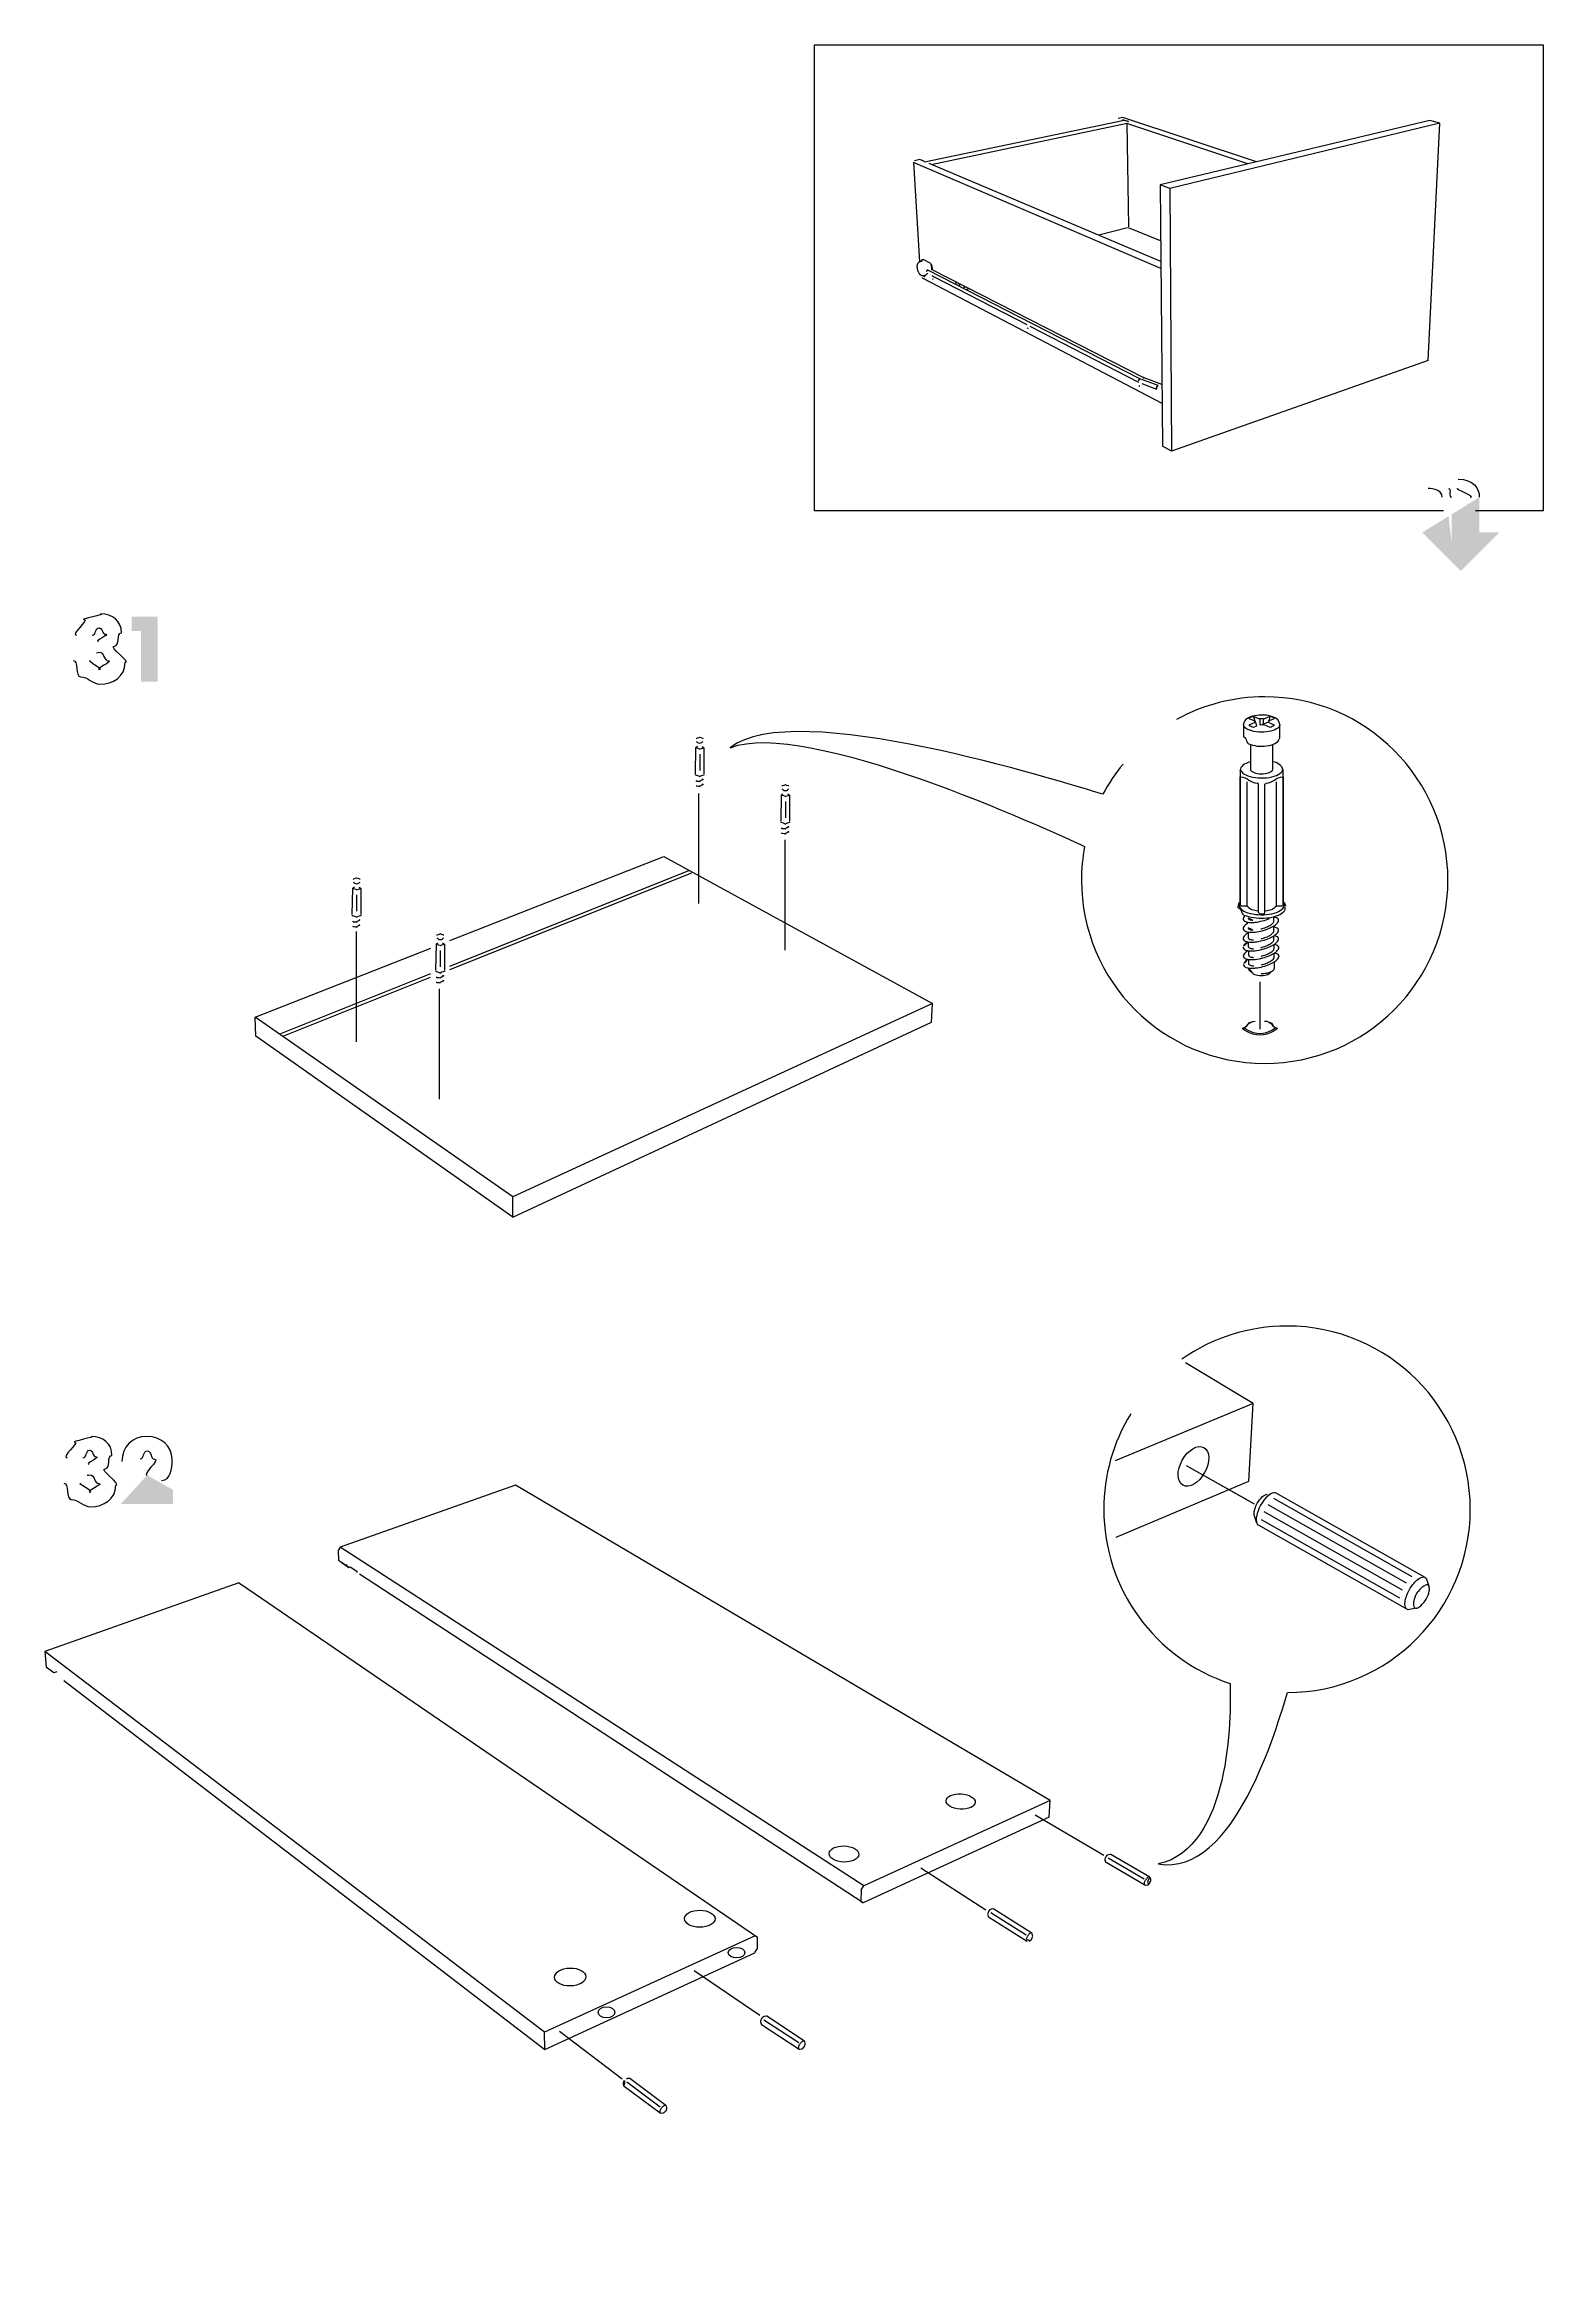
# Model space of a CAD drawing. Header units: metres. Extents: x -27.1 to 47.9, y -10.7 to 6.6.
# Drawn here: x 17.387 to 20.504, y -10.375 to -5.727 of the extents above; entities that cross this region are included whole.
import ezdxf

# ---------------------------------------------------------------- set-up
doc = ezdxf.new("R2010")
doc.units = ezdxf.units.M
doc.header["$MEASUREMENT"] = 0
doc.layers.add('PDF_Working_Num_Penna__255_Num_Penna__255_Num_Penna__255_Num_Penna__255_Num_Penna__255_Num_Penna__255', color=255, linetype='Continuous', lineweight=18)
doc.layers.add('PDF_Working_Num_Penna__7_Num_Penna__7_Num_Penna__7_Num_Penna__7_Num_Penna__7_Num_Penna__7', color=7, linetype='Continuous', lineweight=18)
doc.styles.add('GENERATED_STYLE_1', font='Arial')

msp = doc.modelspace()

# ---------------------------------------------------------------- hatches: boundary and pattern name
at = {"layer": 'PDF_Working_Num_Penna__7_Num_Penna__7_Num_Penna__7_Num_Penna__7_Num_Penna__7_Num_Penna__7', "linetype": 'Continuous', "lineweight": 18}
for points in [[(20.3071, -6.708), (20.2525, -6.7416), (20.3327, -6.8218), (20.4128, -6.7416), (20.3711, -6.7416), (20.3711, -6.6685), (20.3134, -6.7041), (20.3134, -6.7608)], [(17.5868, -6.9463), (17.5868, -7.0517), (17.622, -7.0517), (17.622, -6.9165), (17.5675, -6.9165), (17.5675, -6.9463)], [(17.5999, -8.7025), (17.5446, -8.7626), (17.6533, -8.7626), (17.6533, -8.7328)]]:
    msp.add_hatch(color=7, dxfattribs=at).paths.add_polyline_path(points)

# ---------------------------------------------------------------- linework, layer by layer
at = {"layer": 'PDF_Working_Num_Penna__255_Num_Penna__255_Num_Penna__255_Num_Penna__255_Num_Penna__255_Num_Penna__255', "color": 255, "linetype": 'Continuous', "lineweight": 18, "flags": 128}
for points in [[(18.7478, -7.5135), (18.7478, -7.2844)], [(18.9271, -7.6101), (18.9271, -7.381)], [(18.0355, -7.801), (18.0355, -7.5719)], [(18.2082, -7.9201), (18.2082, -7.691)], [(19.7614, -8.682), (19.8896, -8.7543)], [(19.5898, -9.4935), (19.4475, -9.4096)], [(19.3445, -9.607), (19.2093, -9.5196)], [(18.7376, -9.7323), (18.8744, -9.8258)], [(18.5881, -9.9583), (18.4579, -9.8592)]]:
    msp.add_lwpolyline(points, dxfattribs=at)
at = {"layer": 'PDF_Working_Num_Penna__7_Num_Penna__7_Num_Penna__7_Num_Penna__7_Num_Penna__7_Num_Penna__7', "color": 7, "linetype": 'Continuous', "lineweight": 18, "flags": 128}
for points in [[(20.2965, -6.697), (18.9881, -6.697), (18.9881, -5.7272), (20.5043, -5.7272), (20.5043, -6.697), (20.363, -6.697)], [(19.2168, -5.9708), (19.2169, -5.9707), (19.6323, -5.8841)], [(19.2311, -5.9761), (19.6384, -5.8906)], [(19.9075, -5.9709), (19.6295, -5.8787), (19.62, -5.8807)], [(19.8898, -5.9751), (19.6382, -5.8909), (19.6416, -6.1058)], [(20.2682, -5.8847), (19.7071, -6.0187), (19.712, -6.562)], [(20.2894, -5.8904), (19.7272, -6.0261), (19.731, -6.5725)], [(20.2645, -6.3841), (20.2894, -5.8904)], [(20.2894, -5.8904), (20.2682, -5.8847)], [(19.7087, -6.1924), (19.1939, -5.9721)], [(19.1939, -5.9721), (19.2067, -6.1788)], [(19.2171, -5.9706), (19.2159, -5.9696), (19.2076, -5.9661), (19.1965, -5.9684)], [(19.7086, -6.1781), (19.2265, -5.9741)], [(19.7272, -6.0261), (19.7071, -6.0187)], [(19.6394, -6.1083), (19.5796, -6.1235)], [(19.7082, -6.1353), (19.6416, -6.1081)], [(19.2304, -6.1822), (19.2145, -6.1742)], [(19.7113, -6.4733), (19.214, -6.2137)], [(19.6652, -6.422), (19.2239, -6.1958)], [(19.2335, -6.1951), (19.6738, -6.4199)], [(19.4307, -6.3099), (19.2379, -6.2105)], [(19.4364, -6.3128), (19.662, -6.4292), (19.6623, -6.4293)], [(20.2645, -6.3841), (19.731, -6.5725), (19.712, -6.562)], [(19.6999, -6.4408), (19.7, -6.4401), (19.7002, -6.4393), (19.7005, -6.4386), (19.7009, -6.4379), (19.7013, -6.4374), (19.7019, -6.4369), (19.7024, -6.4365), (19.703, -6.4362), (19.6652, -6.422)], [(19.6693, -6.432), (19.6998, -6.4435)], [(19.7109, -6.4338), (19.6738, -6.4199)], [(19.9562, -7.1412), (19.9561, -7.142), (19.9555, -7.1442), (19.9541, -7.1463), (19.952, -7.1484), (19.9493, -7.1503), (19.946, -7.152), (19.9422, -7.1535), (19.9378, -7.1548), (19.9331, -7.1558), (19.9282, -7.1565), (19.923, -7.157), (19.9177, -7.1571), (19.9125, -7.1569), (19.9073, -7.1564), (19.9024, -7.1556), (19.8978, -7.1545), (19.8936, -7.1532), (19.8899, -7.1516), (19.8867, -7.1498), (19.8842, -7.1479), (19.8823, -7.1458), (19.8811, -7.1436), (19.8806, -7.1414), (19.8806, -7.1411)], [(19.9018, -7.1241), (19.9142, -7.1294), (19.9144, -7.1331), (19.9148, -7.1413)], [(19.922, -7.1413), (19.9224, -7.1332), (19.9226, -7.1294), (19.935, -7.1241)], [(18.7407, -7.1894), (18.7398, -7.2435)], [(18.7494, -7.2028), (18.7494, -7.2366)], [(18.758, -7.1894), (18.7581, -7.2436)], [(19.8953, -7.1826), (19.8953, -7.234), (19.8954, -7.2348), (19.8962, -7.2366), (19.8976, -7.2382), (19.8997, -7.2397), (19.9025, -7.241), (19.9057, -7.2421), (19.9093, -7.2429), (19.9133, -7.2435), (19.9174, -7.2437), (19.9215, -7.2436), (19.9255, -7.2432), (19.9293, -7.2425), (19.9328, -7.2416), (19.9357, -7.2404), (19.9382, -7.2389), (19.94, -7.2374), (19.9411, -7.2357), (19.9414, -7.234), (19.9414, -7.1825)], [(19.8953, -7.2187), (19.8947, -7.2188), (19.8902, -7.2202), (19.8862, -7.2219), (19.8826, -7.2237), (19.8795, -7.2258), (19.877, -7.2282), (19.8752, -7.2307), (19.8741, -7.2331), (19.8736, -7.2358), (19.8737, -7.2368)], [(18.7478, -7.5135), (18.7478, -7.2844)], [(18.9188, -7.288), (18.9178, -7.3421)], [(18.9361, -7.288), (18.9362, -7.3422)], [(18.9275, -7.3014), (18.9275, -7.3352)], [(18.9271, -7.6101), (18.9271, -7.381)], [(18.2297, -7.5906), (18.6746, -7.4156)], [(18.6746, -7.4156), (19.2339, -7.7212)], [(18.0269, -7.482), (18.0259, -7.5361)], [(18.0442, -7.482), (18.0443, -7.5362)], [(18.7257, -7.4455), (18.2285, -7.6441)], [(18.2292, -7.6508), (18.7328, -7.4493)], [(18.0356, -7.4954), (18.0356, -7.5292)], [(19.8736, -7.5115), (19.8728, -7.5128), (19.8719, -7.5153), (19.8717, -7.5177), (19.8722, -7.5202), (19.8735, -7.5226), (19.8755, -7.525), (19.8782, -7.5272), (19.8815, -7.5292), (19.8853, -7.5311), (19.8897, -7.5327), (19.8946, -7.5341), (19.8998, -7.5352), (19.9053, -7.5361), (19.9111, -7.5366), (19.9169, -7.5369), (19.9228, -7.5368), (19.9286, -7.5364), (19.9342, -7.5357), (19.9396, -7.5347), (19.9446, -7.5335), (19.9493, -7.5319), (19.9534, -7.5302), (19.957, -7.5282), (19.96, -7.5261), (19.9624, -7.5238), (19.964, -7.5214), (19.9649, -7.519), (19.9651, -7.5165), (19.9645, -7.514), (19.9633, -7.5116)], [(19.8843, -7.5381), (19.8866, -7.539), (19.8911, -7.5405), (19.8961, -7.5417), (19.9013, -7.5427), (19.9067, -7.5435), (19.9123, -7.5439), (19.918, -7.5441), (19.9236, -7.5439), (19.9292, -7.5435), (19.9347, -7.5429), (19.9399, -7.5419), (19.9449, -7.5407), (19.9495, -7.5392), (19.9537, -7.5375), (19.9575, -7.5356), (19.9607, -7.5334), (19.9635, -7.531), (19.9656, -7.5284), (19.967, -7.5257), (19.9676, -7.5229), (19.9676, -7.5213)], [(18.0355, -7.801), (18.0355, -7.5719)], [(17.8246, -7.75), (18.1899, -7.6063)], [(18.2009, -7.598), (18.2, -7.6521)], [(18.2096, -7.6114), (18.2096, -7.6452)], [(18.2182, -7.598), (18.2183, -7.6522)], [(18.1894, -7.6596), (17.8774, -7.7843)], [(17.8841, -7.7889), (18.1891, -7.6669)], [(18.2082, -7.9201), (18.2082, -7.691)], [(19.9149, -7.6764), (19.9149, -7.7748)], [(18.3606, -8.1659), (18.3607, -8.1236), (17.8246, -7.75)], [(17.826, -7.7895), (17.8246, -7.75)], [(18.3606, -8.1659), (19.2313, -7.7605), (19.2339, -7.7212)], [(19.2339, -7.7212), (18.3607, -8.1236)], [(18.3606, -8.1659), (17.826, -7.7895)], [(19.9007, -8.5532), (19.7603, -8.4684)], [(19.9007, -8.5532), (19.6136, -8.6727)], [(19.8918, -8.7148), (19.9007, -8.5532)], [(19.7614, -8.682), (19.9028, -8.7618)], [(18.3663, -8.7235), (18.0015, -8.8522), (17.9969, -8.8592)], [(19.4786, -9.3793), (18.3663, -8.7235)], [(19.6155, -8.8313), (19.8918, -8.7148)], [(20.2111, -8.9417), (19.9235, -8.7788)], [(20.2194, -8.9269), (19.9319, -8.764)], [(20.2312, -8.9141), (19.9436, -8.7511)], [(20.206, -8.9583), (19.9184, -8.7954)], [(17.9969, -8.8592), (17.998, -8.88)], [(19.0852, -9.565), (19.0906, -9.5568), (18.0015, -8.8522)], [(18.0196, -8.8942), (18.0146, -8.8909), (17.998, -8.88)], [(18.0032, -8.8835), (18.0196, -8.8942), (18.0222, -8.8933)], [(18.0222, -8.8933), (18.0359, -8.9022), (18.0361, -8.9048)], [(19.4765, -9.4134), (19.0895, -9.5917), (18.0415, -8.9084)], [(17.7908, -8.9266), (17.3867, -9.0692)], [(17.7908, -8.9266), (17.7962, -8.9301), (18.8699, -9.6636)], [(18.4274, -9.8967), (18.4266, -9.8606), (17.3867, -9.0692)], [(17.3867, -9.0692), (17.39, -9.1016)], [(17.4122, -9.1112), (17.4056, -9.1135), (17.39, -9.1016)], [(17.4262, -9.1294), (18.4274, -9.8967), (18.8641, -9.6956)], [(19.4786, -9.3793), (19.0906, -9.5568)], [(19.4765, -9.4134), (19.4786, -9.3793)], [(19.5898, -9.4935), (19.4475, -9.4096)], [(19.3445, -9.607), (19.2093, -9.5196)], [(19.6743, -9.5428), (19.5993, -9.4991)], [(19.0852, -9.565), (19.0845, -9.5883), (19.0895, -9.5917)], [(19.4286, -9.6591), (19.3552, -9.6126)], [(19.44, -9.6548), (19.361, -9.6048)], [(18.8699, -9.6636), (18.8645, -9.6602), (18.4266, -9.8606)], [(18.8641, -9.6955), (18.8696, -9.6872), (18.8699, -9.6636)], [(19.4293, -9.6717), (19.3503, -9.6217)], [(18.7376, -9.7323), (18.8744, -9.8258)], [(18.9554, -9.8834), (18.8829, -9.8357)], [(18.5881, -9.9583), (18.4579, -9.8592)], [(18.6673, -10.0168), (18.5976, -9.9649)]]:
    msp.add_lwpolyline(points, dxfattribs=at)
for points in [[(19.6289, -5.8837), (19.6302, -5.8834), (19.6416, -5.8872)], [(19.2107, -6.1778), (19.2107, -6.1771), (19.2107, -6.1765), (19.2108, -6.176), (19.211, -6.1755), (19.2112, -6.1751), (19.2114, -6.1748), (19.2117, -6.1746)], [(19.212, -6.1744), (19.2136, -6.174), (19.2139, -6.174), (19.2142, -6.174)], [(19.214, -6.2137), (19.2136, -6.2135), (19.2133, -6.2131), (19.213, -6.2127), (19.2129, -6.2122)], [(19.2152, -6.2076), (19.2155, -6.2081), (19.2157, -6.2086), (19.216, -6.209), (19.2163, -6.2093), (19.2166, -6.2094), (19.2169, -6.2095), (19.2172, -6.2095), (19.2175, -6.2093), (19.2177, -6.2091)], [(19.2178, -6.2087), (19.2179, -6.2083), (19.218, -6.2078)], [(19.2239, -6.1958), (19.2233, -6.196), (19.2228, -6.1962), (19.2223, -6.1966), (19.2219, -6.1971), (19.2216, -6.1977), (19.2213, -6.1983), (19.2211, -6.1989)], [(19.2335, -6.1951), (19.2333, -6.1946), (19.2331, -6.1942), (19.233, -6.1937), (19.2328, -6.1933), (19.2326, -6.1928), (19.2325, -6.1922), (19.2323, -6.1917), (19.2322, -6.1911), (19.232, -6.1901), (19.2318, -6.1891), (19.2316, -6.1873), (19.2315, -6.1865), (19.2314, -6.1857), (19.2312, -6.1848), (19.231, -6.1839), (19.2309, -6.1835), (19.2307, -6.183), (19.2306, -6.1826)], [(19.232, -6.1944), (19.2316, -6.1942), (19.2311, -6.1941), (19.2306, -6.1941)], [(19.2333, -6.195), (19.2332, -6.1947), (19.2332, -6.1945), (19.2331, -6.1942), (19.233, -6.1939), (19.2329, -6.1936)], [(19.2331, -6.208), (19.2379, -6.2105)], [(19.2835, -6.2241), (19.2828, -6.2227), (19.2825, -6.2222), (19.2822, -6.2218), (19.2818, -6.2215)], [(19.2874, -6.2274), (19.2914, -6.2264), (19.2912, -6.2262), (19.2909, -6.2262)], [(19.3003, -6.2327), (19.2995, -6.2313), (19.2993, -6.2308), (19.2989, -6.2304), (19.2986, -6.2301)], [(19.3043, -6.236), (19.3083, -6.235), (19.3081, -6.2349), (19.3078, -6.2348)], [(19.6652, -6.422), (19.6646, -6.4223), (19.6641, -6.4226), (19.6635, -6.4231), (19.6631, -6.4237), (19.6627, -6.4244), (19.6624, -6.4251), (19.6622, -6.4258), (19.6621, -6.4265)], [(19.6737, -6.4199), (19.6732, -6.4197), (19.6726, -6.4197), (19.672, -6.4198)], [(19.6999, -6.4408), (19.6998, -6.4435)], [(19.7109, -6.4339), (19.7104, -6.4339), (19.7099, -6.434)], [(18.0146, -8.8909), (18.0146, -8.8883)]]:
    msp.add_lwpolyline(points, close=True, dxfattribs=at)
for points in [[(19.2228, -6.2027, -0.241179), (19.2189, -6.2067), (19.2142, -6.2079), (19.2136, -6.208), (19.213, -6.208), (19.2125, -6.208), (19.2119, -6.2079), (19.2113, -6.2077), (19.2107, -6.2075), (19.2102, -6.2072), (19.2096, -6.2068), (19.2091, -6.2064), (19.2086, -6.206), (19.2081, -6.2055), (19.2076, -6.205), (19.2071, -6.2044), (19.2066, -6.2037), (19.2061, -6.203), (19.2057, -6.2023), (19.2052, -6.2015), (19.2048, -6.2006), (19.2044, -6.1998), (19.204, -6.1989), (19.2037, -6.198), (19.2034, -6.1971), (19.2031, -6.1962), (19.2029, -6.1953), (19.2026, -6.1944), (19.2024, -6.1934), (19.2023, -6.1925), (19.2021, -6.1916), (19.2021, -6.1907), (19.202, -6.1898), (19.202, -6.1889), (19.202, -6.188), (19.202, -6.1872), (19.202, -6.1864), (19.2021, -6.1855), (19.2023, -6.1848), (19.2024, -6.184), (19.2026, -6.1833), (19.2029, -6.1826), (19.2032, -6.182), (19.2035, -6.1814), (19.2039, -6.1808), (19.2043, -6.1803), (19.2047, -6.1799), (19.2052, -6.1795), (19.2057, -6.1792), (19.2062, -6.1789), (19.2068, -6.1788), (19.2114, -6.1776)], [(19.55, -7.3949, 0.045857), (19.5435, -7.4648, 2.414212), (19.9247, -7.0836, 0.126734), (19.7414, -7.1305)], [(19.8937, -7.1819), (19.8958, -7.1827), (19.9, -7.184), (19.9045, -7.1851), (19.9092, -7.1858), (19.9141, -7.1862), (19.919, -7.1863), (19.9239, -7.1861), (19.9287, -7.1856), (19.9333, -7.1849), (19.9377, -7.1838), (19.9418, -7.1824), (19.9456, -7.1807), (19.949, -7.1787), (19.9517, -7.1765), (19.9537, -7.1741), (19.9551, -7.1717), (19.9559, -7.1691), (19.9562, -7.1667), (19.9561, -7.1413, 0.31466), (19.9431, -7.1259), (19.941, -7.1251), (19.9368, -7.1237), (19.9322, -7.1227), (19.9275, -7.122), (19.9227, -7.1216), (19.9178, -7.1215), (19.9129, -7.1217), (19.9081, -7.1221), (19.9035, -7.1229), (19.8991, -7.124), (19.8949, -7.1254), (19.8911, -7.1271), (19.8877, -7.1291), (19.8851, -7.1313), (19.8831, -7.1336), (19.8817, -7.1361), (19.8809, -7.1387), (19.8806, -7.1411), (19.8806, -7.1667)], [(19.8736, -7.2367), (19.8736, -7.2363), (19.8736, -7.5145, 0.048803), (19.8738, -7.5162)], [(19.8875, -7.2606), (19.8875, -7.3534), (19.8875, -7.5179, 0.13866), (19.8878, -7.5191, 0.14392), (19.885, -7.5186), (19.8763, -7.5186, -0.35475), (19.8738, -7.5166), (19.8738, -7.5162), (19.8738, -7.2496)], [(19.963, -7.5162, 0.043551), (19.9632, -7.5145), (19.9632, -7.2363, 0.318792), (19.9414, -7.2187)], [(19.963, -7.2496), (19.963, -7.5162), (19.963, -7.5166, -0.356501), (19.9605, -7.5186), (19.9518, -7.5186, 0.134159), (19.949, -7.5191, 0.146162), (19.9493, -7.5179), (19.9493, -7.2606)], [(19.912, -7.5322), (19.912, -7.2657, 0.390673), (19.9092, -7.2632)], [(19.9145, -7.5348), (19.9173, -7.5349), (19.9223, -7.5348, 0.399151), (19.9248, -7.5322), (19.9248, -7.2657)], [(19.912, -7.5294, 0.083652), (19.9105, -7.529, -0.204695), (19.8878, -7.519)], [(19.949, -7.519, -0.204494), (19.9263, -7.529, 0.084237), (19.9248, -7.5294)], [(19.8836, -7.5389, 0.037508), (19.8807, -7.5423, 0.469536), (19.8828, -7.5501, 0.089637), (19.8931, -7.5528, 0.014955), (19.8973, -7.5529, 0.031877), (19.9048, -7.5524, 0.036775), (19.9201, -7.5495, 0.035069), (19.9349, -7.5444)], [(19.8896, -7.5545, 0.003181), (19.8883, -7.5554, 0.090889), (19.8807, -7.5627, 0.472099), (19.8828, -7.5705, 0.091698), (19.8931, -7.5731, 0.018152), (19.8973, -7.5733, 0.030085), (19.9048, -7.5729, 0.035088), (19.9201, -7.5699, 0.034239), (19.9349, -7.5648, 0.047415), (19.9452, -7.5592, 0.090525), (19.9528, -7.5518, 0.154537), (19.9537, -7.5488, 0.061101), (19.9536, -7.5474, 0.224759), (19.9507, -7.544, 0.061665), (19.9439, -7.5418)], [(19.8896, -7.575, 0.005558), (19.8883, -7.5759, 0.090318), (19.8807, -7.5832, 0.4693), (19.8828, -7.5911, 0.090495), (19.8931, -7.5937, 0.017086), (19.8973, -7.5938, 0.031281), (19.9048, -7.5934, 0.035372), (19.9201, -7.5904, 0.034785), (19.9349, -7.5853, 0.047065), (19.9452, -7.5797, 0.090793), (19.9528, -7.5723, 0.15524), (19.9537, -7.5693, 0.062184), (19.9536, -7.5679, 0.223878), (19.9507, -7.5645, 0.061052), (19.9439, -7.5623)], [(19.8905, -7.5752), (19.8905, -7.584, 0.074836), (19.8906, -7.5848, 0.229433), (19.8926, -7.5872, 0.091262), (19.8999, -7.5891, 0.010068), (19.9013, -7.5891)], [(19.943, -7.5423), (19.943, -7.5513, -0.14968), (19.9424, -7.5534, -0.089808), (19.9369, -7.5586, -0.047452), (19.9297, -7.5626, -0.035425), (19.9191, -7.5662, -0.005756), (19.9168, -7.5668)], [(19.943, -7.5629), (19.943, -7.5718, -0.147628), (19.9424, -7.5739, -0.088204), (19.9369, -7.5792, -0.047452), (19.9297, -7.5831, -0.035812), (19.9191, -7.5867, -0.009193), (19.9168, -7.5873)], [(19.8799, -7.6059, 0.220434), (19.8828, -7.6093, 0.089253), (19.8931, -7.6119, 0.016021), (19.8973, -7.612, 0.030085), (19.9048, -7.6116, 0.034526), (19.9201, -7.6086, 0.034785), (19.9349, -7.6035, 0.046716), (19.9452, -7.5979, 0.091131), (19.9528, -7.5905, 0.469243), (19.9507, -7.5827, 0.060501), (19.9439, -7.5806)], [(19.89, -7.6112, 0.010338), (19.8887, -7.6121, 0.090756), (19.8811, -7.6195, 0.471086), (19.8832, -7.6272, 0.090279), (19.8935, -7.6299, 0.014961), (19.8977, -7.63, 0.030509), (19.9052, -7.6296, 0.035649), (19.9205, -7.6266, 0.035522), (19.9353, -7.6215, 0.047256), (19.9456, -7.6159, 0.091325), (19.9532, -7.6085, 0.222222), (19.954, -7.6041, 0.223229), (19.9511, -7.6007, 0.063221), (19.9442, -7.5986)], [(19.8807, -7.6418, 0.225182), (19.8836, -7.6452, 0.089894), (19.8939, -7.6479, 0.01601), (19.8981, -7.648, 0.030439), (19.9056, -7.6475, 0.035207), (19.9209, -7.6446, 0.034993), (19.9357, -7.6395, 0.048502), (19.9459, -7.6339, 0.089228), (19.9536, -7.6265, 0.151759), (19.9545, -7.6235, 0.067244), (19.9543, -7.6221, 0.225917), (19.9515, -7.6187, 0.061729), (19.9446, -7.6165)], [(19.8905, -7.5934), (19.8905, -7.6022, 0.077033), (19.8906, -7.603, 0.231833), (19.8926, -7.6054, 0.090091), (19.8999, -7.6073, 0.010038), (19.9013, -7.6074)], [(19.8908, -7.6114), (19.8908, -7.6202, 0.279613), (19.893, -7.6234, 0.091337), (19.9003, -7.6253, 0.006786), (19.9017, -7.6254)], [(19.943, -7.5811), (19.943, -7.59, -0.147134), (19.9424, -7.5921, -0.087303), (19.9369, -7.5974, -0.046026), (19.9297, -7.6013, -0.034663), (19.9191, -7.605, 0.001347), (19.9168, -7.6056)], [(19.9434, -7.5991), (19.9434, -7.608, -0.14365), (19.9427, -7.6101, -0.088314), (19.9373, -7.6154, -0.046132), (19.93, -7.6193, -0.035704), (19.9195, -7.6229, -0.010097), (19.9171, -7.6235)], [(19.9438, -7.617), (19.9438, -7.626, -0.156355), (19.9431, -7.6281, -0.090712), (19.9377, -7.6333, -0.049109), (19.9304, -7.6373, -0.035346), (19.9199, -7.6409, -0.007931), (19.9175, -7.6415)], [(19.8912, -7.6293), (19.8912, -7.6381, 0.280382), (19.8933, -7.6412, 0.091011), (19.9007, -7.6432, 0.013115), (19.9021, -7.6433)], [(19.9392, -7.6548), (19.9355, -7.6583, -0.099793), (19.931, -7.6614, -0.056562), (19.9252, -7.6631, -0.08585), (19.9098, -7.6631, -0.056666), (19.9041, -7.6614, -0.099793), (19.8994, -7.6582), (19.8959, -7.6548)], [(19.9442, -7.635), (19.9442, -7.6483, -0.198934), (19.9427, -7.652, -0.102568), (19.9364, -7.6563, -0.056365), (19.9284, -7.6587, -0.041804), (19.9175, -7.6596)], [(19.9721, -9.1545, 0.998824), (19.9712, -8.3922, 0.154814), (19.7524, -8.4612)], [(19.6459, -8.5746, 0.138659), (19.59, -8.7734, 0.324277), (19.8527, -9.1356)], [(19.9082, -8.8021), (19.9033, -8.7876, -0.010824), (19.9033, -8.7873, -0.116782), (19.9029, -8.7778, -0.080535), (19.9091, -8.7609, -0.081142), (19.9204, -8.7469, -0.118357), (19.9288, -8.7423)], [(20.2584, -8.915), (19.9489, -8.7397, 0.197343), (19.9436, -8.739, 0.114856), (19.9319, -8.7454, 0.161769), (19.9075, -8.7885, 0.116415), (19.9081, -8.8018, 0.203644), (19.9114, -8.806), (20.2209, -8.9814)], [(20.2408, -8.9788), (20.2258, -8.9821, -0.395996), (20.2176, -8.9772, -0.115722), (20.2171, -8.9638, -0.080302), (20.2258, -8.9403, -0.080639), (20.2415, -8.9208, -0.115325), (20.2531, -8.9144, -0.401613), (20.2616, -8.9189), (20.2665, -8.9335)], [(19.6756, -9.5554), (19.5948, -9.5083, -0.201801), (19.5939, -9.5073), (19.5927, -9.5035, -0.117407), (19.5926, -9.5009, -0.163509), (19.5973, -9.4928, -0.114983), (19.5996, -9.4916), (19.6035, -9.4908, -0.199888), (19.6048, -9.491), (19.6856, -9.5381)], [(19.6808, -9.5548), (19.6769, -9.5556, -0.40011), (19.6747, -9.5543, -0.11733), (19.6746, -9.5508, -0.082703), (19.677, -9.5446, -0.080299), (19.6811, -9.5395, -0.11252), (19.6842, -9.5379)], [(19.3597, -9.6045), (19.3558, -9.6052, 0.115679), (19.3534, -9.6063, 0.163382), (19.3485, -9.6142, 0.119034), (19.3484, -9.6168), (19.3495, -9.6206)], [(18.8812, -9.8293, 0.082016), (18.878, -9.8328, 0.083557), (18.8761, -9.8371, 0.117414), (18.8761, -9.8397), (18.8771, -9.8435, 0.204674), (18.8779, -9.8446), (18.956, -9.896)], [(18.9552, -9.8949, -0.115893), (18.9553, -9.8914, -0.081565), (18.958, -9.8854, -0.082813), (18.9624, -9.8805, -0.117984), (18.9656, -9.879, -0.204804), (18.967, -9.8793), (18.8889, -9.8279, 0.203096), (18.8876, -9.8276), (18.8836, -9.8282)], [(18.956, -9.896, 0.191457), (18.9573, -9.8963), (18.9613, -9.8957, 0.113393), (18.9636, -9.8946, 0.080621), (18.9668, -9.8911, 0.082595), (18.9687, -9.8868, 0.114244), (18.9688, -9.8843), (18.9678, -9.8804)], [(18.6797, -10.0144), (18.6805, -10.0185, -0.11433), (18.6803, -10.021, -0.081521), (18.6781, -10.0251, -0.079933), (18.6748, -10.0284, -0.112231), (18.6724, -10.0294), (18.6683, -10.0297, -0.187586), (18.6671, -10.0294), (18.5921, -9.9736)], [(18.679, -10.0133), (18.604, -9.9575, 0.198529), (18.6027, -9.9571), (18.5987, -9.9575)], [(18.6777, -10.013, 0.116402), (18.6744, -10.0143, 0.082214), (18.6697, -10.0189, 0.080836), (18.6667, -10.0247, 0.114833), (18.6664, -10.0282)]]:
    msp.add_lwpolyline(points, format="xyb", dxfattribs=at)
for points in [[(19.2348, -6.2148), (19.2346, -6.2148), (19.2344, -6.2147), (19.2343, -6.2146), (19.2341, -6.2145), (19.2339, -6.2144), (19.2337, -6.2143, -0.172755)], [(19.4328, -6.3174), (19.4326, -6.3173), (19.4324, -6.3173), (19.4322, -6.3171), (19.432, -6.3171), (19.4318, -6.3169), (19.4316, -6.3168, -0.183414)], [(19.6649, -6.4376), (19.6646, -6.4376), (19.6644, -6.4374), (19.6641, -6.4373), (19.6639, -6.4372), (19.6637, -6.4371), (19.6634, -6.4369, -0.191422)], [(19.9081, -7.1439), (19.9016, -7.124), (19.9011, -7.1243, 0.07238), (19.8922, -7.128), (19.8918, -7.1283), (19.9043, -7.1336, 0.088664), (19.9037, -7.1347, 0.014777), (19.9037, -7.1359, 0.088288), (19.9043, -7.1371), (19.8917, -7.1424), (19.8922, -7.1426, 0.073965), (19.9011, -7.1464), (19.9018, -7.1466)], [(19.9198, -7.1415, 0.018438), (19.9226, -7.1413), (19.9351, -7.1466), (19.9357, -7.1464, 0.073881), (19.9446, -7.1426), (19.945, -7.1424), (19.9325, -7.1371, 0.091304)], [(19.933, -7.1347, 0.091688), (19.9325, -7.1336), (19.9451, -7.1283), (19.9446, -7.128, 0.072158), (19.9357, -7.1243), (19.9351, -7.124)], [(19.8736, -7.5099, 0.23512), (19.8691, -7.5194), (19.8691, -7.5217)], [(19.9632, -7.5099, -0.213533), (19.9677, -7.5191)], [(19.8906, -7.5439, 0.230344), (19.8926, -7.5463, 0.091856), (19.8999, -7.5482, 0.006786)], [(19.8906, -7.5643, 0.226059), (19.8926, -7.5667, 0.090739), (19.8999, -7.5686, 0.01666)], [(19.8896, -7.5932, 0.003138), (19.8883, -7.5941, 0.090175), (19.8807, -7.6015, 0.158318)], [(19.8891, -7.63, 0.089863), (19.8815, -7.6374, 0.151759)], [(19.8909, -7.6475, 0.036599), (19.8908, -7.6483, 0.195788), (19.8923, -7.652, 0.102436), (19.8987, -7.6563, 0.026032)], [(20.2437, -8.9442, 0.023235), (20.2408, -8.9488, 0.081058), (20.2345, -8.9657, 0.116469), (20.2349, -8.9752, 0.409234), (20.2411, -8.9788, 0.116084), (20.2494, -8.9741, 0.162492), (20.2669, -8.9432, 0.117477), (20.2666, -8.9337, 0.417332), (20.2605, -8.9302, 0.11851)], [(19.6831, -9.5536, 0.079485), (19.6861, -9.5499, 0.082296), (19.6878, -9.5455, 0.112564), (19.6877, -9.5429), (19.6865, -9.5391, 0.402645)], [(19.4369, -9.6702, 0.079929), (19.44, -9.6667, 0.082585), (19.4419, -9.6623, 0.114249), (19.4419, -9.6597), (19.4408, -9.6559, 0.39931), (19.4386, -9.6546, 0.113755), (19.4355, -9.6561, 0.080108), (19.4311, -9.661, 0.083047), (19.4285, -9.6671, 0.117146)], [(18.5914, -9.9724), (18.5906, -9.9685, -0.119039), (18.5908, -9.9659, -0.082642), (18.5929, -9.9617, -0.081162)]]:
    msp.add_lwpolyline(points, format="xyb", close=True, dxfattribs=at)
at = {"layer": 'PDF_Working_Num_Penna__7_Num_Penna__7_Num_Penna__7_Num_Penna__7_Num_Penna__7_Num_Penna__7', "color": 7, "linetype": 'Continuous', "lineweight": 18}
for centre, radius, start, end in [((19.9184, -7.1608), 0.0317, 82.523, 87.4944), ((18.7426, -7.2456), 0.0027, 167.9001, 179.4195), ((19.9252, -7.4655), 0.3819, 140.6291, 152.0084), ((18.9203, -7.3442), 0.00232, 166.3382, 179.7252), ((18.0287, -7.5382), 0.0027, 167.9001, 179.4195), ((18.2028, -7.6542), 0.0027, 167.9001, 179.4195)]:
    msp.add_arc(centre, radius, start, end, dxfattribs=at)
msp.add_ellipse((19.9184, -7.2336), major_axis=(-0.044, 0), ratio=0.422725, start_param=6.217028, end_param=9.424423, dxfattribs=at)
for centre, major_axis, ratio in [((19.7765, -8.6841), (0.0218, 0.0391), 0.595079), ((19.2922, -9.3812), (-0.0303, 0.0016), 0.525112), ((19.0494, -9.4903), (-0.0309, 0.001), 0.5405), ((18.7495, -9.625), (-0.0318, 0.0002), 0.557221), ((18.826, -9.6955), (0.0172, 0), 0.633123), ((18.4799, -9.7461), (0.0326, 0.0007), 0.571615), ((18.5555, -9.8196), (0.0176, 0), 0.646761)]:
    msp.add_ellipse(centre, major_axis=major_axis, ratio=ratio, dxfattribs=at)
for points in [[(20.327, -6.6308), (20.3595, -6.6308), (20.3711, -6.6503), (20.3711, -6.6685)], [(20.2942, -6.6685), (20.2942, -6.6503), (20.2637, -6.65), (20.2649, -6.65)], [(20.3073, -6.65), (20.3138, -6.65), (20.3064, -6.6685), (20.3134, -6.6685)], [(20.352, -6.6685), (20.3672, -6.6685), (20.3156, -6.65), (20.327, -6.65)], [(17.4687, -6.9228), (17.4802, -6.9228), (17.4386, -6.9554), (17.4529, -6.9554)], [(17.5031, -6.9112), (17.5169, -6.9112), (17.4571, -6.9228), (17.4687, -6.9228)], [(17.5463, -6.9504), (17.5463, -6.9251), (17.5273, -6.9112), (17.5031, -6.9112)], [(17.4855, -6.9554), (17.4943, -6.9554), (17.4909, -6.9398), (17.4999, -6.9398)], [(17.5137, -6.9535), (17.523, -6.9535), (17.4893, -6.9683), (17.4982, -6.9683)], [(17.4999, -6.9398), (17.5077, -6.9398), (17.5054, -6.9535), (17.5137, -6.9535)], [(17.5321, -6.9782), (17.5435, -6.9782), (17.5355, -6.9504), (17.5463, -6.9504)], [(17.4459, -7.0078), (17.4577, -7.0078), (17.4498, -7.0419), (17.4613, -7.0419)], [(17.5006, -7.027), (17.5117, -7.027), (17.471, -7.0078), (17.4818, -7.0078)], [(17.5194, -7.0089), (17.5303, -7.0089), (17.4898, -7.027), (17.5006, -7.027)], [(17.4947, -6.9918), (17.4967, -6.9918), (17.4986, -6.9908), (17.5008, -6.9908)], [(17.5008, -6.9908), (17.5106, -6.9908), (17.5092, -7.0089), (17.5194, -7.0089)], [(17.5017, -7.0571), (17.5285, -7.0571), (17.5542, -7.0419), (17.5542, -7.0123)], [(17.5542, -7.0123), (17.568, -7.0123), (17.5173, -6.9782), (17.5321, -6.9782)], [(17.4613, -7.0419), (17.4769, -7.0419), (17.4862, -7.0571), (17.5017, -7.0571)], [(19.588, -7.2862), (19.4995, -7.2598), (18.9459, -7.0835), (18.8129, -7.1893)], [(18.8129, -7.1893), (18.9698, -7.1271), (19.4698, -7.3579), (19.55, -7.3949)], [(19.9198, -7.1291), (19.9207, -7.1291), (19.9133, -7.1294), (19.9142, -7.1294)], [(19.9142, -7.1413), (19.9151, -7.1413), (19.9187, -7.1415), (19.9196, -7.1415)], [(19.933, -7.1359), (19.9334, -7.1359), (19.9326, -7.1347), (19.933, -7.1347)], [(18.7493, -7.1929), (18.7541, -7.1929), (18.7388, -7.1894), (18.7407, -7.1894)], [(18.7494, -7.1673), (18.7536, -7.1673), (18.74, -7.1708), (18.7419, -7.1708)], [(18.7407, -7.1894), (18.742, -7.1894), (18.7423, -7.1864), (18.7449, -7.1864)], [(18.742, -7.1765), (18.744, -7.1765), (18.7453, -7.18), (18.7493, -7.18)], [(18.7579, -7.1899), (18.7597, -7.1899), (18.745, -7.1929), (18.7493, -7.1929)], [(18.7569, -7.1708), (18.7589, -7.1708), (18.7452, -7.1673), (18.7494, -7.1673)], [(18.7493, -7.18), (18.7534, -7.18), (18.7547, -7.1765), (18.7567, -7.1765)], [(18.7541, -7.1865), (18.7566, -7.1865), (18.7567, -7.1894), (18.758, -7.1894)], [(18.758, -7.1894), (18.7582, -7.1894), (18.7579, -7.1899), (18.7579, -7.1899)], [(19.8807, -7.1667), (19.888, -7.1667), (19.8853, -7.1819), (19.8937, -7.1819)], [(18.7493, -7.2502), (18.7544, -7.2502), (18.7373, -7.2456), (18.7399, -7.2456)], [(18.7586, -7.2455), (18.7612, -7.2455), (18.7441, -7.2502), (18.7493, -7.2502)], [(19.8748, -7.2499), (19.888, -7.2499), (19.896, -7.2632), (19.9092, -7.2632)], [(19.9276, -7.2632), (19.9407, -7.2632), (19.9489, -7.25), (19.9621, -7.25)], [(18.7499, -7.2598), (18.754, -7.2598), (18.7407, -7.2592), (18.7421, -7.2592)], [(18.7499, -7.27), (18.754, -7.27), (18.7407, -7.2694), (18.7421, -7.2694)], [(18.7421, -7.2592), (18.7427, -7.2592), (18.7421, -7.2573), (18.7432, -7.2573)], [(18.7421, -7.2694), (18.7427, -7.2694), (18.7421, -7.2675), (18.7432, -7.2675)], [(18.7565, -7.2554), (18.7579, -7.2554), (18.7458, -7.2598), (18.7499, -7.2598)], [(18.7565, -7.2656), (18.7579, -7.2656), (18.7458, -7.27), (18.7499, -7.27)], [(18.7538, -7.2542), (18.7553, -7.2542), (18.7558, -7.2554), (18.7565, -7.2554)], [(18.7538, -7.2644), (18.7553, -7.2644), (18.7558, -7.2656), (18.7565, -7.2656)], [(18.9274, -7.2915), (18.9322, -7.2915), (18.9168, -7.288), (18.9188, -7.288)], [(18.9275, -7.2659), (18.9316, -7.2659), (18.918, -7.2694), (18.92, -7.2694)], [(18.9188, -7.288), (18.92, -7.288), (18.9204, -7.285), (18.9229, -7.285)], [(18.9201, -7.2751), (18.9221, -7.2751), (18.9234, -7.2786), (18.9274, -7.2786)], [(18.936, -7.2885), (18.9378, -7.2885), (18.923, -7.2915), (18.9274, -7.2915)], [(18.935, -7.2694), (18.937, -7.2694), (18.9233, -7.2659), (18.9275, -7.2659)], [(18.9274, -7.2786), (18.9315, -7.2786), (18.9328, -7.2751), (18.9347, -7.2751)], [(18.9321, -7.2851), (18.9347, -7.2851), (18.9348, -7.288), (18.9361, -7.288)], [(18.9361, -7.288), (18.9362, -7.288), (18.936, -7.2885), (18.936, -7.2885)], [(19.9276, -7.2633), (19.9291, -7.2633), (19.9234, -7.2657), (19.9248, -7.2657)], [(18.9273, -7.3488), (18.9325, -7.3488), (18.9154, -7.3442), (18.9179, -7.3442)], [(18.928, -7.3584), (18.9321, -7.3584), (18.9187, -7.3578), (18.9202, -7.3578)], [(18.928, -7.3686), (18.9321, -7.3686), (18.9187, -7.368), (18.9202, -7.368)], [(18.9202, -7.3578), (18.9207, -7.3578), (18.9202, -7.3559), (18.9212, -7.3559)], [(18.9202, -7.368), (18.9207, -7.368), (18.9202, -7.3661), (18.9212, -7.3661)], [(18.9367, -7.3441), (18.9393, -7.3441), (18.9222, -7.3488), (18.9273, -7.3488)], [(18.9346, -7.354), (18.936, -7.354), (18.9239, -7.3584), (18.928, -7.3584)], [(18.9346, -7.3642), (18.936, -7.3642), (18.9239, -7.3686), (18.928, -7.3686)], [(18.9319, -7.3528), (18.9334, -7.3528), (18.9338, -7.354), (18.9346, -7.354)], [(18.9319, -7.363), (18.9334, -7.363), (18.9338, -7.3642), (18.9346, -7.3642)], [(18.0355, -7.4855), (18.0403, -7.4855), (18.0249, -7.482), (18.0269, -7.482)], [(18.0356, -7.4599), (18.0397, -7.4599), (18.0261, -7.4634), (18.0281, -7.4634)], [(18.0269, -7.482), (18.0281, -7.482), (18.0284, -7.479), (18.031, -7.479)], [(18.0282, -7.4691), (18.0301, -7.4691), (18.0315, -7.4726), (18.0355, -7.4726)], [(18.0441, -7.4825), (18.0459, -7.4825), (18.0311, -7.4855), (18.0355, -7.4855)], [(18.0431, -7.4634), (18.045, -7.4634), (18.0314, -7.4599), (18.0356, -7.4599)], [(18.0355, -7.4726), (18.0396, -7.4726), (18.0409, -7.4691), (18.0428, -7.4691)], [(18.0402, -7.4791), (18.0428, -7.4791), (18.0429, -7.482), (18.0442, -7.482)], [(18.0442, -7.482), (18.0443, -7.482), (18.0441, -7.4825), (18.0441, -7.4825)], [(19.8692, -7.5221), (19.8772, -7.5221), (19.8748, -7.5381), (19.8843, -7.5381)], [(18.0354, -7.5428), (18.0406, -7.5428), (18.0234, -7.5382), (18.026, -7.5382)], [(18.0361, -7.5524), (18.0402, -7.5524), (18.0268, -7.5518), (18.0282, -7.5518)], [(18.0361, -7.5626), (18.0402, -7.5626), (18.0268, -7.562), (18.0282, -7.562)], [(18.0282, -7.5518), (18.0288, -7.5518), (18.0283, -7.5499), (18.0293, -7.5499)], [(18.0282, -7.562), (18.0288, -7.562), (18.0283, -7.5601), (18.0293, -7.5601)], [(18.0448, -7.5381), (18.0474, -7.5381), (18.0303, -7.5428), (18.0354, -7.5428)], [(18.0426, -7.548), (18.0441, -7.548), (18.032, -7.5524), (18.0361, -7.5524)], [(18.0426, -7.5582), (18.0441, -7.5582), (18.032, -7.5626), (18.0361, -7.5626)], [(18.04, -7.5468), (18.0415, -7.5468), (18.0419, -7.548), (18.0426, -7.548)], [(18.04, -7.557), (18.0415, -7.557), (18.0419, -7.5582), (18.0426, -7.5582)], [(19.912, -7.5322), (19.9133, -7.5322), (19.9131, -7.5348), (19.9145, -7.5348)], [(18.2096, -7.6016), (18.2143, -7.6016), (18.199, -7.598), (18.2009, -7.598)], [(18.2096, -7.5759), (18.2138, -7.5759), (18.2002, -7.5795), (18.2021, -7.5795)], [(18.2009, -7.598), (18.2022, -7.598), (18.2025, -7.595), (18.2051, -7.595)], [(18.2022, -7.5851), (18.2042, -7.5851), (18.2055, -7.5886), (18.2096, -7.5886)], [(18.2181, -7.5985), (18.2199, -7.5985), (18.2052, -7.6016), (18.2096, -7.6016)], [(18.2171, -7.5795), (18.2191, -7.5795), (18.2054, -7.5759), (18.2096, -7.5759)], [(18.2096, -7.5886), (18.2136, -7.5886), (18.2149, -7.5851), (18.2169, -7.5851)], [(18.2142, -7.5951), (18.2168, -7.5951), (18.2169, -7.598), (18.2182, -7.598)], [(18.2182, -7.598), (18.2184, -7.598), (18.2181, -7.5985), (18.2181, -7.5985)], [(19.8797, -7.6045), (19.8802, -7.6045), (19.8795, -7.6059), (19.8799, -7.6059)], [(18.2095, -7.6589), (18.2146, -7.6589), (18.1975, -7.6542), (18.2001, -7.6542)], [(18.2101, -7.6685), (18.2142, -7.6685), (18.2009, -7.6678), (18.2023, -7.6678)], [(18.2023, -7.6678), (18.2029, -7.6678), (18.2023, -7.6659), (18.2034, -7.6659)], [(18.2188, -7.6541), (18.2214, -7.6541), (18.2043, -7.6589), (18.2095, -7.6589)], [(18.2167, -7.6641), (18.2181, -7.6641), (18.206, -7.6685), (18.2101, -7.6685)], [(18.214, -7.6628), (18.2155, -7.6628), (18.216, -7.6641), (18.2167, -7.6641)], [(19.8805, -7.6405), (19.881, -7.6405), (19.8803, -7.6418), (19.8807, -7.6418)], [(19.8904, -7.6292), (19.891, -7.6292), (19.8886, -7.63), (19.8891, -7.63)], [(19.8994, -7.6582), (19.8995, -7.6582), (19.8995, -7.6583), (19.8995, -7.6583)], [(19.9355, -7.6583), (19.9356, -7.6583), (19.9356, -7.6582), (19.9356, -7.6582)], [(18.2101, -7.6786), (18.2142, -7.6786), (18.2009, -7.678), (18.2023, -7.678)], [(18.2023, -7.678), (18.2029, -7.678), (18.2023, -7.6761), (18.2034, -7.6761)], [(18.2167, -7.6742), (18.2181, -7.6742), (18.206, -7.6786), (18.2101, -7.6786)], [(18.214, -7.673), (18.2155, -7.673), (18.216, -7.6742), (18.2167, -7.6742)], [(19.8803, -7.7722), (19.887, -7.7722), (19.8904, -7.758), (19.9046, -7.758)], [(19.8837, -7.7707), (19.8886, -7.7707), (19.8893, -7.7593), (19.8985, -7.7593)], [(19.924, -7.7578), (19.9386, -7.7578), (19.9422, -7.7722), (19.949, -7.7722)], [(19.9344, -7.7604), (19.9417, -7.7604), (19.9414, -7.7707), (19.9456, -7.7707)], [(19.9147, -7.7872), (19.8957, -7.7872), (19.8721, -7.7722), (19.8803, -7.7722)], [(19.9147, -7.7842), (19.8976, -7.7842), (19.8763, -7.7707), (19.8837, -7.7707)], [(19.9456, -7.7707), (19.9531, -7.7707), (19.9318, -7.7842), (19.9147, -7.7842)], [(19.949, -7.7722), (19.9573, -7.7722), (19.9337, -7.7872), (19.9147, -7.7872)], [(17.4491, -8.6337), (17.4606, -8.6337), (17.4191, -8.6663), (17.4333, -8.6663)], [(17.4835, -8.622), (17.4973, -8.622), (17.4375, -8.6337), (17.4491, -8.6337)], [(17.5267, -8.6613), (17.5267, -8.636), (17.5077, -8.622), (17.4835, -8.622)], [(17.5997, -8.622), (17.5678, -8.622), (17.548, -8.643), (17.547, -8.674)], [(17.6518, -8.6701), (17.6518, -8.6407), (17.628, -8.622), (17.5997, -8.622)], [(17.4659, -8.6663), (17.4747, -8.6663), (17.4713, -8.6507), (17.4803, -8.6507)], [(17.4941, -8.6643), (17.5034, -8.6643), (17.4697, -8.6792), (17.4787, -8.6792)], [(17.4803, -8.6507), (17.4882, -8.6507), (17.4858, -8.6643), (17.4941, -8.6643)], [(17.5346, -8.7231), (17.5484, -8.7231), (17.4977, -8.6891), (17.5125, -8.6891)], [(17.5125, -8.6891), (17.5239, -8.6891), (17.5159, -8.6613), (17.5267, -8.6613)], [(17.5851, -8.6683), (17.5943, -8.6683), (17.5903, -8.6518), (17.5999, -8.6518)], [(17.6153, -8.6694), (17.6276, -8.6694), (17.5882, -8.7025), (17.5999, -8.7025)], [(17.5999, -8.6518), (17.6092, -8.6518), (17.6067, -8.6694), (17.6153, -8.6694)], [(17.63, -8.7133), (17.6486, -8.7133), (17.6518, -8.6894), (17.6518, -8.6701)], [(17.4263, -8.7187), (17.4381, -8.7187), (17.4302, -8.7527), (17.4417, -8.7527)], [(17.481, -8.7378), (17.4921, -8.7378), (17.4514, -8.7187), (17.4622, -8.7187)], [(17.4998, -8.7197), (17.5107, -8.7197), (17.4702, -8.7378), (17.481, -8.7378)], [(17.4751, -8.7027), (17.4771, -8.7027), (17.479, -8.7016), (17.4812, -8.7016)], [(17.4812, -8.7016), (17.491, -8.7016), (17.4896, -8.7197), (17.4998, -8.7197)], [(17.4821, -8.768), (17.509, -8.768), (17.5346, -8.7527), (17.5346, -8.7231)], [(17.4417, -8.7527), (17.4573, -8.7527), (17.4666, -8.768), (17.4821, -8.768)], [(19.929, -8.7422), (19.9291, -8.7422), (19.9287, -8.7423), (19.9288, -8.7423)], [(19.8527, -9.1356), (19.8551, -9.2057), (19.8535, -9.4778), (19.7034, -9.5111)], [(19.7034, -9.5111), (19.8625, -9.5388), (19.9507, -9.2237), (19.9721, -9.1545)], [(19.5927, -9.5034), (19.5927, -9.5034), (19.5927, -9.5035), (19.5927, -9.5035)], [(19.6809, -9.5548), (19.6817, -9.5548), (19.6822, -9.5536), (19.6831, -9.5536)], [(19.3484, -9.6167), (19.3485, -9.6167), (19.3484, -9.6168), (19.3484, -9.6168)], [(19.3495, -9.6206), (19.35, -9.6206), (19.3498, -9.6217), (19.3503, -9.6217)], [(19.361, -9.6048), (19.3615, -9.6048), (19.3591, -9.6045), (19.3596, -9.6045)], [(19.4285, -9.6706), (19.429, -9.6706), (19.4288, -9.6717), (19.4293, -9.6717)], [(19.4293, -9.6717), (19.4298, -9.6717), (19.4301, -9.672), (19.4306, -9.672)], [(19.4346, -9.6713), (19.4355, -9.6713), (19.4361, -9.6702), (19.4369, -9.6702)], [(18.8761, -9.8396), (18.8761, -9.8396), (18.8761, -9.8397), (18.8761, -9.8397)], [(18.8835, -9.8282), (18.8844, -9.8282), (18.8804, -9.8293), (18.8812, -9.8293)], [(18.8836, -9.8282), (18.8836, -9.8282), (18.8835, -9.8282), (18.8835, -9.8282)], [(18.9552, -9.8949), (18.9557, -9.8949), (18.9555, -9.896), (18.956, -9.896)], [(18.9677, -9.8804), (18.9682, -9.8804), (18.9665, -9.8793), (18.967, -9.8793)], [(18.5906, -9.9684), (18.5906, -9.9684), (18.5905, -9.9685), (18.5906, -9.9685)], [(18.5913, -9.9724), (18.5918, -9.9724), (18.5916, -9.9736), (18.5921, -9.9736)], [(18.5987, -9.9575), (18.5995, -9.9575), (18.5955, -9.9585), (18.5963, -9.9585)], [(18.5987, -9.9575), (18.5988, -9.9575), (18.5986, -9.9575), (18.5987, -9.9575)], [(18.6664, -10.0282), (18.6668, -10.0282), (18.6666, -10.0294), (18.6671, -10.0294)], [(18.679, -10.0133), (18.6795, -10.0133), (18.6772, -10.013), (18.6777, -10.013)], [(18.6797, -10.0144), (18.6802, -10.0144), (18.6786, -10.0133), (18.679, -10.0133)]]:
    msp.add_open_spline(points, degree=3, dxfattribs=at)

# ---------------------------------------------------------------- texts
at = {"layer": 'PDF_Working_Num_Penna__7_Num_Penna__7_Num_Penna__7_Num_Penna__7_Num_Penna__7_Num_Penna__7', "color": 7, "linetype": 'Continuous', "lineweight": 18, "attachment_point": 7, "style": 'GENERATED_STYLE_1'}
for s, insert, char_height in [('\\A1;{\\pql;\\fArial|b0|i0|c0|p34;4x}', (19.5912, -7.2271), 0.0000077), ('\\A1;{\\pql;\\fArial|b0|i0|c0|p34;4x}', (19.6006, -8.5533), 0.0000077), ('\\A1;{\\pql;\\fArial|b0|i0|c0|p34;27}', (20.432, -10.3749), 0.00000428)]:
    msp.add_mtext(s, dxfattribs=dict(at, insert=insert, char_height=char_height))
at = {"layer": 'PDF_Working_Num_Penna__7_Num_Penna__7_Num_Penna__7_Num_Penna__7_Num_Penna__7_Num_Penna__7', "color": 7, "linetype": 'Continuous', "lineweight": 18, "char_height": 0.00000321, "attachment_point": 7, "style": 'GENERATED_STYLE_1'}
for s, insert, rotation in [('\\A1;{\\pql;\\fArial|b0|i0|c0|p34;118331}', (20.0446, -7.6837), 90), ('\\A1;{\\pql;\\fArial|b0|i0|c0|p34;112996}', (20.1131, -7.6837), 90), ('\\A1;{\\pql;\\fArial|b0|i0|c0|p34;101345}', (19.8533, -8.8817), 330.4626)]:
    msp.add_mtext(s, dxfattribs=dict(at, insert=insert, rotation=rotation))

doc.saveas('drawing.dxf')
